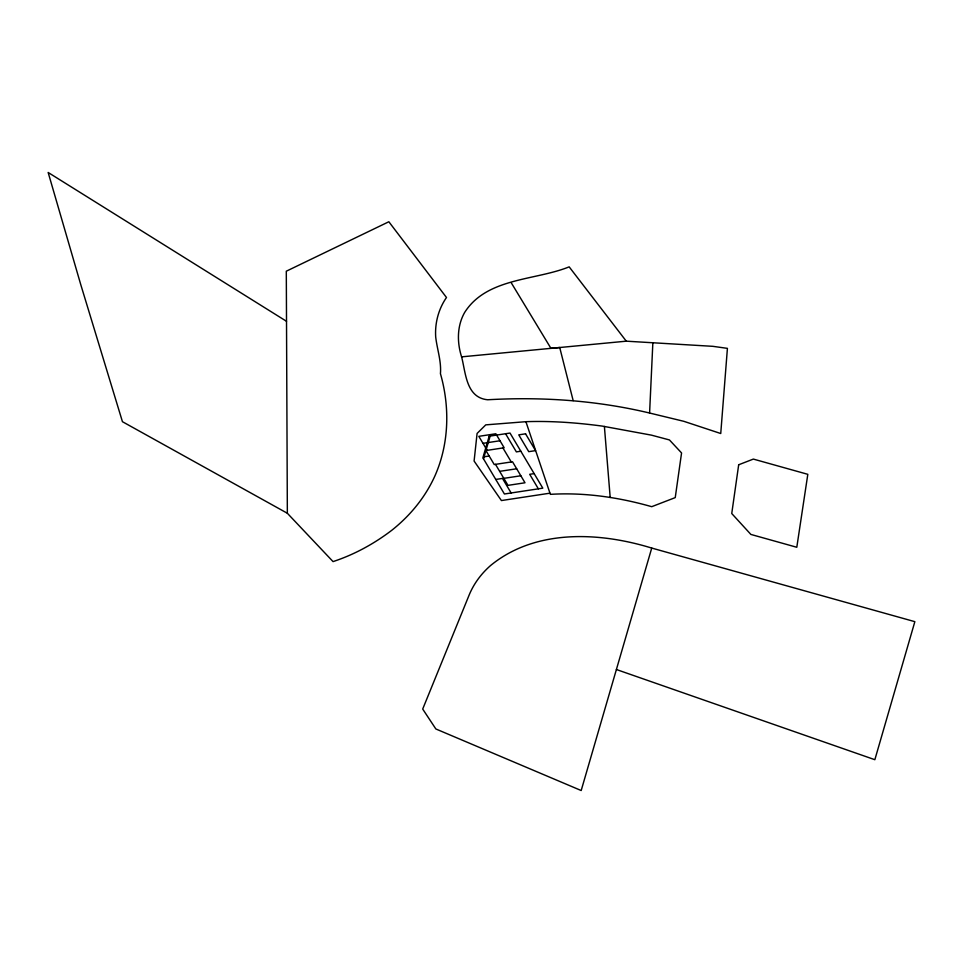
<?xml version="1.0" encoding="UTF-8"?>
<svg xmlns="http://www.w3.org/2000/svg" width="963" height="963" viewBox="0 0 963 963"><rect width="100%" height="100%" fill="white"/><g stroke="black" fill="none" stroke-linecap="round" stroke-linejoin="round"><path stroke-width="1.44" d="M626.287 341.179L569.169 266.859C535.139 280.63 486.821 277.597 464.672 312.421C456.956 325.915 456.956 342.334 461.59 356.852L626.287 341.179L712.873 346.331L727.414 348.365L720.745 433.519L683.766 421.3L649.592 413.031L652.854 342.756M651.734 548.067L581.183 790.527L435.854 728.967L422.697 709.057L469.017 595.351A166.563 111.672 21.5 0 1 490.673 565.45C535.428 528.771 599.347 531.949 651.734 548.067L914.85 621.665L874.849 759.699L616.392 669.514M483.486 458.821L490.143 436.07M482.993 443.341L500.002 440.753M484.088 456.787L489.144 456.017M520.814 451.214L516.373 451.888L505.563 433.735M499.653 471.352L516.674 468.776M495.764 479.454L502.481 478.43L511.136 492.972M503.818 478.358L520.839 475.77M534.152 473.615L529.698 474.302L538.353 488.831M549.969 493.176L501.41 500.555L474.097 461.036L477.094 433.434L485.761 424.864L525.906 421.686C551.414 420.807 576.957 422.709 602.236 426.091L651.445 435.144L669.454 439.947L681.563 452.947L675.244 497.606L651.722 506.682C618.86 497.329 584.553 492.262 550.355 494.344L525.906 421.686M649.592 413.031C596.603 400.355 541.904 396.672 487.627 399.765C465.984 397.647 465.791 372.765 461.59 356.852M287.347 513.255L286.3 271.205L388.847 221.755L446.483 297.495C438.526 308.979 434.795 323.05 435.697 336.966C437.106 349.316 441.463 361.089 440.44 373.68C450.094 407.313 449.107 444.316 434.674 476.456A302.105 202.531 21.5 0 1 391.748 530.312C374.041 543.818 354.24 554.64 333.054 561.598L287.347 513.255L122.445 421.698L80.76 284.615L48.15 172.473L286.517 321.305M511.209 282.713L550.944 348.353L559.72 347.499L573.166 400.608M502.927 447.951L511.269 461.951M487.158 450.347L478.816 436.335L495.837 433.759L504.167 447.759L485.918 450.54L494.248 464.539L512.509 461.771L525.004 482.776L507.995 485.364L495.488 464.347M604.391 426.453L610.193 497.474M738.681 464.768L731.748 513.532L750.875 534.429L796.798 547.273L807.813 474.326L753.355 459.086L738.681 464.768M489.18 436.215L482.872 457.786L504.419 493.995L542.807 488.157L510.017 433.061L489.18 436.215M525.557 433.819L518.756 434.855L528.747 451.659L535.56 450.624L525.557 433.819"/></g></svg>
